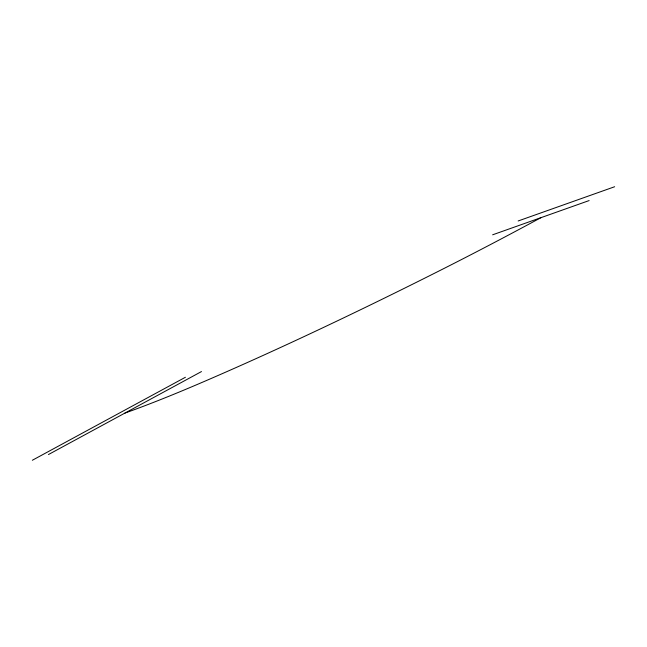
<?xml version="1.0" encoding="UTF-8"?>
<svg xmlns="http://www.w3.org/2000/svg" width="647" height="647" viewBox="0 0 647 647"><rect width="100%" height="100%" fill="white"/><g stroke="black" fill="none" stroke-linecap="round" stroke-linejoin="round"><path stroke-width="0.97" d="M32.35 460.26L185.406 377.274M48.436 454.55L201.492 371.564M518.15 220.975L614.65 186.74M492.642 234.804L589.142 200.57M124.96 413.061A407.909 42.637 -27.9 0 0 200.78 382.959A616.243 64.417 -27.9 0 0 436.96 272.023A407.909 42.637 -27.9 0 0 540.892 217.691"/></g></svg>
